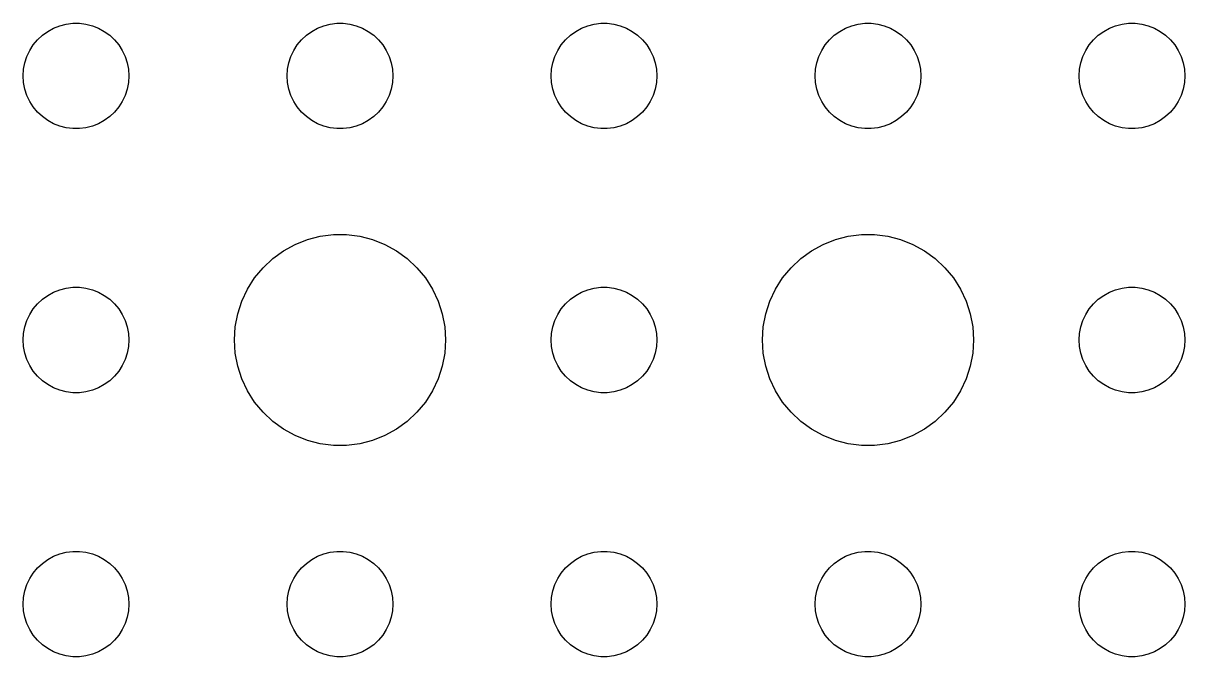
# Model space of a CAD drawing. Header units: metres. Extents: x -150 to 150, y -104 to 104.
# Drawn here: x 73.5 to 106.5, y -1.5 to 16.5 of the extents above; entities that cross this region are included whole.
import ezdxf

# ---------------------------------------------------------------- set-up
doc = ezdxf.new("R2010")
doc.units = ezdxf.units.M

msp = doc.modelspace()

# ---------------------------------------------------------------- linework, layer by layer
for p, q in [((74.0439, 16.1558), (74.1963, 16.2665)), ((74.1963, 16.2665), (74.3613, 16.3572)), ((74.3613, 16.3572), (74.5365, 16.4266)), ((74.5365, 16.4266), (74.7189, 16.4734)), ((74.7189, 16.4734), (74.9058, 16.497)), ((74.9058, 16.497), (75.0942, 16.497)), ((75.0942, 16.497), (75.2811, 16.4734)), ((75.2811, 16.4734), (75.4635, 16.4266)), ((75.4635, 16.4266), (75.6387, 16.3572)), ((75.6387, 16.3572), (75.8037, 16.2665)), ((75.8037, 16.2665), (75.9561, 16.1558)), ((81.5439, 16.1558), (81.6963, 16.2665)), ((81.6963, 16.2665), (81.8613, 16.3572)), ((81.8613, 16.3572), (82.0365, 16.4266)), ((82.0365, 16.4266), (82.2189, 16.4734)), ((82.2189, 16.4734), (82.4058, 16.497)), ((82.4058, 16.497), (82.5942, 16.497)), ((82.5942, 16.497), (82.7811, 16.4734)), ((82.7811, 16.4734), (82.9635, 16.4266)), ((82.9635, 16.4266), (83.1387, 16.3572)), ((83.1387, 16.3572), (83.3037, 16.2665)), ((83.3037, 16.2665), (83.4561, 16.1558)), ((89.0439, 16.1558), (89.1963, 16.2665)), ((89.1963, 16.2665), (89.3613, 16.3572)), ((89.3613, 16.3572), (89.5365, 16.4266)), ((89.5365, 16.4266), (89.7189, 16.4734)), ((89.7189, 16.4734), (89.9058, 16.497)), ((89.9058, 16.497), (90.0942, 16.497)), ((90.0942, 16.497), (90.2811, 16.4734)), ((90.2811, 16.4734), (90.4635, 16.4266)), ((90.4635, 16.4266), (90.6387, 16.3572)), ((90.6387, 16.3572), (90.8037, 16.2665)), ((90.8037, 16.2665), (90.9561, 16.1558)), ((96.5439, 16.1558), (96.6963, 16.2665)), ((96.6963, 16.2665), (96.8613, 16.3572)), ((96.8613, 16.3572), (97.0365, 16.4266)), ((97.0365, 16.4266), (97.2189, 16.4734)), ((97.2189, 16.4734), (97.4058, 16.497)), ((97.4058, 16.497), (97.5942, 16.497)), ((97.5942, 16.497), (97.7811, 16.4734)), ((97.7811, 16.4734), (97.9635, 16.4266)), ((97.9635, 16.4266), (98.1387, 16.3572)), ((98.1387, 16.3572), (98.3037, 16.2665)), ((98.3037, 16.2665), (98.4561, 16.1558)), ((104.044, 16.1558), (104.196, 16.2665)), ((104.196, 16.2665), (104.361, 16.3572)), ((104.361, 16.3572), (104.536, 16.4266)), ((104.536, 16.4266), (104.719, 16.4734)), ((104.719, 16.4734), (104.906, 16.497)), ((104.906, 16.497), (105.094, 16.497)), ((105.094, 16.497), (105.281, 16.4734)), ((105.281, 16.4734), (105.464, 16.4266)), ((105.464, 16.4266), (105.639, 16.3572)), ((105.639, 16.3572), (105.804, 16.2665)), ((105.804, 16.2665), (105.956, 16.1558)), ((73.6855, 15.7226), (73.7865, 15.8817)), ((73.7865, 15.8817), (73.9065, 16.0268)), ((73.9065, 16.0268), (74.0439, 16.1558)), ((75.9561, 16.1558), (76.0934, 16.0268)), ((76.0934, 16.0268), (76.2135, 15.8817)), ((76.2135, 15.8817), (76.3145, 15.7226)), ((81.1855, 15.7226), (81.2865, 15.8817)), ((81.2865, 15.8817), (81.4065, 16.0268)), ((81.4065, 16.0268), (81.5439, 16.1558)), ((83.4561, 16.1558), (83.5934, 16.0268)), ((83.5934, 16.0268), (83.7135, 15.8817)), ((83.7135, 15.8817), (83.8145, 15.7226)), ((88.6855, 15.7226), (88.7865, 15.8817)), ((88.7865, 15.8817), (88.9065, 16.0268)), ((88.9065, 16.0268), (89.0439, 16.1558)), ((90.9561, 16.1558), (91.0934, 16.0268)), ((91.0934, 16.0268), (91.2135, 15.8817)), ((91.2135, 15.8817), (91.3145, 15.7226)), ((96.1855, 15.7226), (96.2865, 15.8817)), ((96.2865, 15.8817), (96.4065, 16.0268)), ((96.4065, 16.0268), (96.5439, 16.1558)), ((98.4561, 16.1558), (98.5934, 16.0268)), ((98.5934, 16.0268), (98.7135, 15.8817)), ((98.7135, 15.8817), (98.8145, 15.7226)), ((103.686, 15.7226), (103.786, 15.8817)), ((103.786, 15.8817), (103.907, 16.0268)), ((103.907, 16.0268), (104.044, 16.1558)), ((105.956, 16.1558), (106.093, 16.0268)), ((106.093, 16.0268), (106.214, 15.8817)), ((106.214, 15.8817), (106.314, 15.7226)), ((73.5471, 15.373), (73.6053, 15.5522)), ((73.6053, 15.5522), (73.6855, 15.7226)), ((76.3145, 15.7226), (76.3947, 15.5522)), ((76.3947, 15.5522), (76.4529, 15.373)), ((81.0471, 15.373), (81.1053, 15.5522)), ((81.1053, 15.5522), (81.1855, 15.7226)), ((83.8145, 15.7226), (83.8947, 15.5522)), ((83.8947, 15.5522), (83.9529, 15.373)), ((88.5471, 15.373), (88.6053, 15.5522)), ((88.6053, 15.5522), (88.6855, 15.7226)), ((91.3145, 15.7226), (91.3947, 15.5522)), ((91.3947, 15.5522), (91.4529, 15.373)), ((96.0471, 15.373), (96.1053, 15.5522)), ((96.1053, 15.5522), (96.1855, 15.7226)), ((98.8145, 15.7226), (98.8947, 15.5522)), ((98.8947, 15.5522), (98.9529, 15.373)), ((103.547, 15.373), (103.605, 15.5522)), ((103.605, 15.5522), (103.686, 15.7226)), ((106.314, 15.7226), (106.395, 15.5522)), ((106.395, 15.5522), (106.453, 15.373)), ((73.5, 15), (73.5118, 15.188)), ((73.5118, 15.188), (73.5471, 15.373)), ((76.4529, 15.373), (76.4882, 15.188)), ((76.4882, 15.188), (76.5, 15)), ((81, 15), (81.0118, 15.188)), ((81.0118, 15.188), (81.0471, 15.373)), ((83.9529, 15.373), (83.9882, 15.188)), ((83.9882, 15.188), (84, 15)), ((88.5, 15), (88.5118, 15.188)), ((88.5118, 15.188), (88.5471, 15.373)), ((91.4529, 15.373), (91.4882, 15.188)), ((91.4882, 15.188), (91.5, 15)), ((96, 15), (96.0118, 15.188)), ((96.0118, 15.188), (96.0471, 15.373)), ((98.9529, 15.373), (98.9882, 15.188)), ((98.9882, 15.188), (99, 15)), ((103.5, 15), (103.512, 15.188)), ((103.512, 15.188), (103.547, 15.373)), ((106.453, 15.373), (106.488, 15.188)), ((106.488, 15.188), (106.5, 15)), ((73.5118, 14.812), (73.5, 15)), ((76.5, 15), (76.4882, 14.812)), ((81.0118, 14.812), (81, 15)), ((84, 15), (83.9882, 14.812)), ((88.5118, 14.812), (88.5, 15)), ((91.5, 15), (91.4882, 14.812)), ((96.0118, 14.812), (96, 15)), ((99, 15), (98.9882, 14.812)), ((103.512, 14.812), (103.5, 15)), ((106.5, 15), (106.488, 14.812)), ((73.5471, 14.627), (73.5118, 14.812)), ((73.6053, 14.4478), (73.5471, 14.627)), ((76.4529, 14.627), (76.3947, 14.4478)), ((76.4882, 14.812), (76.4529, 14.627)), ((81.0471, 14.627), (81.0118, 14.812)), ((81.1053, 14.4478), (81.0471, 14.627)), ((83.9529, 14.627), (83.8947, 14.4478)), ((83.9882, 14.812), (83.9529, 14.627)), ((88.5471, 14.627), (88.5118, 14.812)), ((88.6053, 14.4478), (88.5471, 14.627)), ((91.4529, 14.627), (91.3947, 14.4478)), ((91.4882, 14.812), (91.4529, 14.627)), ((96.0471, 14.627), (96.0118, 14.812)), ((96.1053, 14.4478), (96.0471, 14.627)), ((98.9529, 14.627), (98.8947, 14.4478)), ((98.9882, 14.812), (98.9529, 14.627)), ((103.547, 14.627), (103.512, 14.812)), ((103.605, 14.4478), (103.547, 14.627)), ((106.453, 14.627), (106.395, 14.4478)), ((106.488, 14.812), (106.453, 14.627)), ((73.6855, 14.2774), (73.6053, 14.4478)), ((73.7865, 14.1183), (73.6855, 14.2774)), ((76.3145, 14.2774), (76.2135, 14.1183)), ((76.3947, 14.4478), (76.3145, 14.2774)), ((81.1855, 14.2774), (81.1053, 14.4478)), ((81.2865, 14.1183), (81.1855, 14.2774)), ((83.8145, 14.2774), (83.7135, 14.1183)), ((83.8947, 14.4478), (83.8145, 14.2774)), ((88.6855, 14.2774), (88.6053, 14.4478)), ((88.7865, 14.1183), (88.6855, 14.2774)), ((91.3145, 14.2774), (91.2135, 14.1183)), ((91.3947, 14.4478), (91.3145, 14.2774)), ((96.1855, 14.2774), (96.1053, 14.4478)), ((96.2865, 14.1183), (96.1855, 14.2774)), ((98.8145, 14.2774), (98.7135, 14.1183)), ((98.8947, 14.4478), (98.8145, 14.2774)), ((103.686, 14.2774), (103.605, 14.4478)), ((103.786, 14.1183), (103.686, 14.2774)), ((106.314, 14.2774), (106.214, 14.1183)), ((106.395, 14.4478), (106.314, 14.2774)), ((73.9065, 13.9732), (73.7865, 14.1183)), ((74.0439, 13.8442), (73.9065, 13.9732)), ((76.0934, 13.9732), (75.9561, 13.8442)), ((76.2135, 14.1183), (76.0934, 13.9732)), ((81.4065, 13.9732), (81.2865, 14.1183)), ((81.5439, 13.8442), (81.4065, 13.9732)), ((83.5934, 13.9732), (83.4561, 13.8442)), ((83.7135, 14.1183), (83.5934, 13.9732)), ((88.9065, 13.9732), (88.7865, 14.1183)), ((89.0439, 13.8442), (88.9065, 13.9732)), ((91.0934, 13.9732), (90.9561, 13.8442)), ((91.2135, 14.1183), (91.0934, 13.9732)), ((96.4065, 13.9732), (96.2865, 14.1183)), ((96.5439, 13.8442), (96.4065, 13.9732)), ((98.5934, 13.9732), (98.4561, 13.8442)), ((98.7135, 14.1183), (98.5934, 13.9732)), ((103.907, 13.9732), (103.786, 14.1183)), ((104.044, 13.8442), (103.907, 13.9732)), ((106.093, 13.9732), (105.956, 13.8442)), ((106.214, 14.1183), (106.093, 13.9732)), ((74.1963, 13.7335), (74.0439, 13.8442)), ((74.3613, 13.6427), (74.1963, 13.7335)), ((74.5365, 13.5734), (74.3613, 13.6427)), ((74.7189, 13.5266), (74.5365, 13.5734)), ((75.4635, 13.5734), (75.2811, 13.5266)), ((75.6387, 13.6427), (75.4635, 13.5734)), ((75.8037, 13.7335), (75.6387, 13.6427)), ((75.9561, 13.8442), (75.8037, 13.7335)), ((81.6963, 13.7335), (81.5439, 13.8442)), ((81.8613, 13.6427), (81.6963, 13.7335)), ((82.0365, 13.5734), (81.8613, 13.6427)), ((82.2189, 13.5266), (82.0365, 13.5734)), ((82.9635, 13.5734), (82.7811, 13.5266)), ((83.1387, 13.6427), (82.9635, 13.5734)), ((83.3037, 13.7335), (83.1387, 13.6427)), ((83.4561, 13.8442), (83.3037, 13.7335)), ((89.1963, 13.7335), (89.0439, 13.8442)), ((89.3613, 13.6427), (89.1963, 13.7335)), ((89.5365, 13.5734), (89.3613, 13.6427)), ((89.7189, 13.5266), (89.5365, 13.5734)), ((90.4635, 13.5734), (90.2811, 13.5266)), ((90.6387, 13.6427), (90.4635, 13.5734)), ((90.8037, 13.7335), (90.6387, 13.6427)), ((90.9561, 13.8442), (90.8037, 13.7335)), ((96.6963, 13.7335), (96.5439, 13.8442)), ((96.8613, 13.6427), (96.6963, 13.7335)), ((97.0365, 13.5734), (96.8613, 13.6427)), ((97.2189, 13.5266), (97.0365, 13.5734)), ((97.9635, 13.5734), (97.7811, 13.5266)), ((98.1387, 13.6427), (97.9635, 13.5734)), ((98.3037, 13.7335), (98.1387, 13.6427)), ((98.4561, 13.8442), (98.3037, 13.7335)), ((104.196, 13.7335), (104.044, 13.8442)), ((104.361, 13.6427), (104.196, 13.7335)), ((104.536, 13.5734), (104.361, 13.6427)), ((104.719, 13.5266), (104.536, 13.5734)), ((105.464, 13.5734), (105.281, 13.5266)), ((105.639, 13.6427), (105.464, 13.5734)), ((105.804, 13.7335), (105.639, 13.6427)), ((105.956, 13.8442), (105.804, 13.7335)), ((74.9058, 13.5029), (74.7189, 13.5266)), ((75.0942, 13.5029), (74.9058, 13.5029)), ((75.2811, 13.5266), (75.0942, 13.5029)), ((82.4058, 13.5029), (82.2189, 13.5266)), ((82.5942, 13.5029), (82.4058, 13.5029)), ((82.7811, 13.5266), (82.5942, 13.5029)), ((89.9058, 13.5029), (89.7189, 13.5266)), ((90.0942, 13.5029), (89.9058, 13.5029)), ((90.2811, 13.5266), (90.0942, 13.5029)), ((97.4058, 13.5029), (97.2189, 13.5266)), ((97.5942, 13.5029), (97.4058, 13.5029)), ((97.7811, 13.5266), (97.5942, 13.5029)), ((104.906, 13.5029), (104.719, 13.5266)), ((105.094, 13.5029), (104.906, 13.5029)), ((105.281, 13.5266), (105.094, 13.5029)), ((81.2227, 10.2145), (81.573, 10.3532)), ((81.573, 10.3532), (81.9379, 10.4469)), ((81.9379, 10.4469), (82.3116, 10.4941)), ((82.3116, 10.4941), (82.6884, 10.4941)), ((82.6884, 10.4941), (83.0621, 10.4469)), ((83.0621, 10.4469), (83.427, 10.3532)), ((83.427, 10.3532), (83.7773, 10.2145)), ((96.2227, 10.2145), (96.573, 10.3532)), ((96.573, 10.3532), (96.9379, 10.4469)), ((96.9379, 10.4469), (97.3116, 10.4941)), ((97.3116, 10.4941), (97.6884, 10.4941)), ((97.6884, 10.4941), (98.0621, 10.4469)), ((98.0621, 10.4469), (98.427, 10.3532)), ((98.427, 10.3532), (98.7773, 10.2145)), ((80.5877, 9.81154), (80.8925, 10.033)), ((80.8925, 10.033), (81.2227, 10.2145)), ((83.7773, 10.2145), (84.1075, 10.033)), ((84.1075, 10.033), (84.4123, 9.81154)), ((95.5877, 9.81154), (95.8925, 10.033)), ((95.8925, 10.033), (96.2227, 10.2145)), ((98.7773, 10.2145), (99.1075, 10.033)), ((99.1075, 10.033), (99.4123, 9.81154)), ((80.3131, 9.55363), (80.5877, 9.81154)), ((84.4123, 9.81154), (84.6869, 9.55363)), ((95.3131, 9.55363), (95.5877, 9.81154)), ((99.4123, 9.81154), (99.6869, 9.55363)), ((79.8711, 8.94525), (80.073, 9.26335)), ((80.073, 9.26335), (80.3131, 9.55363)), ((84.6869, 9.55363), (84.927, 9.26335)), ((84.927, 9.26335), (85.1289, 8.94525)), ((94.8711, 8.94525), (95.073, 9.26335)), ((95.073, 9.26335), (95.3131, 9.55363)), ((99.6869, 9.55363), (99.927, 9.26335)), ((99.927, 9.26335), (100.129, 8.94525)), ((74.3613, 8.85724), (74.5365, 8.92657)), ((74.5365, 8.92657), (74.7189, 8.97342)), ((74.7189, 8.97342), (74.9058, 8.99704)), ((74.9058, 8.99704), (75.0942, 8.99704)), ((75.0942, 8.99704), (75.2811, 8.97342)), ((75.2811, 8.97342), (75.4635, 8.92657)), ((75.4635, 8.92657), (75.6387, 8.85724)), ((79.7107, 8.60437), (79.8711, 8.94525)), ((85.1289, 8.94525), (85.2893, 8.60437)), ((89.3613, 8.85724), (89.5365, 8.92657)), ((89.5365, 8.92657), (89.7189, 8.97342)), ((89.7189, 8.97342), (89.9058, 8.99704)), ((89.9058, 8.99704), (90.0942, 8.99704)), ((90.0942, 8.99704), (90.2811, 8.97342)), ((90.2811, 8.97342), (90.4635, 8.92657)), ((90.4635, 8.92657), (90.6387, 8.85724)), ((94.7107, 8.60437), (94.8711, 8.94525)), ((100.129, 8.94525), (100.289, 8.60437)), ((104.361, 8.85724), (104.536, 8.92657)), ((104.536, 8.92657), (104.719, 8.97342)), ((104.719, 8.97342), (104.906, 8.99704)), ((104.906, 8.99704), (105.094, 8.99704)), ((105.094, 8.99704), (105.281, 8.97342)), ((105.281, 8.97342), (105.464, 8.92657)), ((105.464, 8.92657), (105.639, 8.85724)), ((73.9065, 8.52681), (74.0439, 8.65576)), ((74.0439, 8.65576), (74.1963, 8.76648)), ((74.1963, 8.76648), (74.3613, 8.85724)), ((75.6387, 8.85724), (75.8037, 8.76648)), ((75.8037, 8.76648), (75.9561, 8.65576)), ((75.9561, 8.65576), (76.0934, 8.52681)), ((79.5943, 8.24606), (79.7107, 8.60437)), ((85.2893, 8.60437), (85.4057, 8.24606)), ((88.9065, 8.52681), (89.0439, 8.65576)), ((89.0439, 8.65576), (89.1963, 8.76648)), ((89.1963, 8.76648), (89.3613, 8.85724)), ((90.6387, 8.85724), (90.8037, 8.76648)), ((90.8037, 8.76648), (90.9561, 8.65576)), ((90.9561, 8.65576), (91.0934, 8.52681)), ((94.5943, 8.24606), (94.7107, 8.60437)), ((100.289, 8.60437), (100.406, 8.24606)), ((103.907, 8.52681), (104.044, 8.65576)), ((104.044, 8.65576), (104.196, 8.76648)), ((104.196, 8.76648), (104.361, 8.85724)), ((105.639, 8.85724), (105.804, 8.76648)), ((105.804, 8.76648), (105.956, 8.65576)), ((105.956, 8.65576), (106.093, 8.52681)), ((73.6855, 8.22263), (73.7865, 8.38167)), ((73.7865, 8.38167), (73.9065, 8.52681)), ((76.0934, 8.52681), (76.2135, 8.38167)), ((76.2135, 8.38167), (76.3145, 8.22263)), ((88.6855, 8.22263), (88.7865, 8.38167)), ((88.7865, 8.38167), (88.9065, 8.52681)), ((91.0934, 8.52681), (91.2135, 8.38167)), ((91.2135, 8.38167), (91.3145, 8.22263)), ((103.686, 8.22263), (103.786, 8.38167)), ((103.786, 8.38167), (103.907, 8.52681)), ((106.093, 8.52681), (106.214, 8.38167)), ((106.214, 8.38167), (106.314, 8.22263)), ((73.5471, 7.87303), (73.6053, 8.05219)), ((73.6053, 8.05219), (73.6855, 8.22263)), ((76.3145, 8.22263), (76.3947, 8.05219)), ((76.3947, 8.05219), (76.4529, 7.87303)), ((79.5237, 7.87599), (79.5943, 8.24606)), ((85.4057, 8.24606), (85.4763, 7.87599)), ((88.5471, 7.87303), (88.6053, 8.05219)), ((88.6053, 8.05219), (88.6855, 8.22263)), ((91.3145, 8.22263), (91.3947, 8.05219)), ((91.3947, 8.05219), (91.4529, 7.87303)), ((94.5237, 7.87599), (94.5943, 8.24606)), ((100.406, 8.24606), (100.476, 7.87599)), ((103.547, 7.87303), (103.605, 8.05219)), ((103.605, 8.05219), (103.686, 8.22263)), ((106.314, 8.22263), (106.395, 8.05219)), ((106.395, 8.05219), (106.453, 7.87303)), ((73.5, 7.5), (73.5118, 7.68799)), ((73.5118, 7.68799), (73.5471, 7.87303)), ((76.4529, 7.87303), (76.4882, 7.68799)), ((76.4882, 7.68799), (76.5, 7.5)), ((79.5, 7.5), (79.5237, 7.87599)), ((85.4763, 7.87599), (85.5, 7.5)), ((88.5, 7.5), (88.5118, 7.68799)), ((88.5118, 7.68799), (88.5471, 7.87303)), ((91.4529, 7.87303), (91.4882, 7.68799)), ((91.4882, 7.68799), (91.5, 7.5)), ((94.5, 7.5), (94.5237, 7.87599)), ((100.476, 7.87599), (100.5, 7.5)), ((103.5, 7.5), (103.512, 7.68799)), ((103.512, 7.68799), (103.547, 7.87303)), ((106.453, 7.87303), (106.488, 7.68799)), ((106.488, 7.68799), (106.5, 7.5)), ((73.5118, 7.312), (73.5, 7.5)), ((73.5471, 7.12695), (73.5118, 7.312)), ((76.4882, 7.312), (76.4529, 7.12695)), ((76.5, 7.5), (76.4882, 7.312)), ((79.5237, 7.12399), (79.5, 7.5)), ((85.5, 7.5), (85.4763, 7.12399)), ((88.5118, 7.312), (88.5, 7.5)), ((88.5471, 7.12695), (88.5118, 7.312)), ((91.4882, 7.312), (91.4529, 7.12695)), ((91.5, 7.5), (91.4882, 7.312)), ((94.5237, 7.12399), (94.5, 7.5)), ((100.5, 7.5), (100.476, 7.12399)), ((103.512, 7.312), (103.5, 7.5)), ((103.547, 7.12695), (103.512, 7.312)), ((106.488, 7.312), (106.453, 7.12695)), ((106.5, 7.5), (106.488, 7.312)), ((73.6053, 6.9478), (73.5471, 7.12695)), ((73.6855, 6.77736), (73.6053, 6.9478)), ((76.3947, 6.9478), (76.3145, 6.77736)), ((76.4529, 7.12695), (76.3947, 6.9478)), ((79.5943, 6.75392), (79.5237, 7.12399)), ((85.4763, 7.12399), (85.4057, 6.75392)), ((88.6053, 6.9478), (88.5471, 7.12695)), ((88.6855, 6.77736), (88.6053, 6.9478)), ((91.3947, 6.9478), (91.3145, 6.77736)), ((91.4529, 7.12695), (91.3947, 6.9478)), ((94.5943, 6.75392), (94.5237, 7.12399)), ((100.476, 7.12399), (100.406, 6.75392)), ((103.605, 6.9478), (103.547, 7.12695)), ((103.686, 6.77736), (103.605, 6.9478)), ((106.395, 6.9478), (106.314, 6.77736)), ((106.453, 7.12695), (106.395, 6.9478)), ((73.7865, 6.61832), (73.6855, 6.77736)), ((73.9065, 6.47318), (73.7865, 6.61832)), ((76.2135, 6.61832), (76.0934, 6.47318)), ((76.3145, 6.77736), (76.2135, 6.61832)), ((79.7107, 6.39561), (79.5943, 6.75392)), ((85.4057, 6.75392), (85.2893, 6.39561)), ((88.7865, 6.61832), (88.6855, 6.77736)), ((88.9065, 6.47318), (88.7865, 6.61832)), ((91.2135, 6.61832), (91.0934, 6.47318)), ((91.3145, 6.77736), (91.2135, 6.61832)), ((94.7107, 6.39561), (94.5943, 6.75392)), ((100.406, 6.75392), (100.289, 6.39561)), ((103.786, 6.61832), (103.686, 6.77736)), ((103.907, 6.47318), (103.786, 6.61832)), ((106.214, 6.61832), (106.093, 6.47318)), ((106.314, 6.77736), (106.214, 6.61832)), ((74.0439, 6.34422), (73.9065, 6.47318)), ((74.1963, 6.23351), (74.0439, 6.34422)), ((75.9561, 6.34422), (75.8037, 6.23351)), ((76.0934, 6.47318), (75.9561, 6.34422)), ((79.8711, 6.05473), (79.7107, 6.39561)), ((85.2893, 6.39561), (85.1289, 6.05473)), ((89.0439, 6.34422), (88.9065, 6.47318)), ((89.1963, 6.23351), (89.0439, 6.34422)), ((90.9561, 6.34422), (90.8037, 6.23351)), ((91.0934, 6.47318), (90.9561, 6.34422)), ((94.8711, 6.05473), (94.7107, 6.39561)), ((100.289, 6.39561), (100.129, 6.05473)), ((104.044, 6.34422), (103.907, 6.47318)), ((104.196, 6.23351), (104.044, 6.34422)), ((105.956, 6.34422), (105.804, 6.23351)), ((106.093, 6.47318), (105.956, 6.34422)), ((74.3613, 6.14275), (74.1963, 6.23351)), ((74.5365, 6.07341), (74.3613, 6.14275)), ((74.7189, 6.02657), (74.5365, 6.07341)), ((74.9058, 6.00294), (74.7189, 6.02657)), ((75.0942, 6.00294), (74.9058, 6.00294)), ((75.2811, 6.02657), (75.0942, 6.00294)), ((75.4635, 6.07341), (75.2811, 6.02657)), ((75.6387, 6.14275), (75.4635, 6.07341)), ((75.8037, 6.23351), (75.6387, 6.14275)), ((80.073, 5.73663), (79.8711, 6.05473)), ((85.1289, 6.05473), (84.927, 5.73663)), ((89.3613, 6.14275), (89.1963, 6.23351)), ((89.5365, 6.07341), (89.3613, 6.14275)), ((89.7189, 6.02657), (89.5365, 6.07341)), ((89.9058, 6.00294), (89.7189, 6.02657)), ((90.0942, 6.00294), (89.9058, 6.00294)), ((90.2811, 6.02657), (90.0942, 6.00294)), ((90.4635, 6.07341), (90.2811, 6.02657)), ((90.6387, 6.14275), (90.4635, 6.07341)), ((90.8037, 6.23351), (90.6387, 6.14275)), ((95.073, 5.73663), (94.8711, 6.05473)), ((100.129, 6.05473), (99.927, 5.73663)), ((104.361, 6.14275), (104.196, 6.23351)), ((104.536, 6.07341), (104.361, 6.14275)), ((104.719, 6.02657), (104.536, 6.07341)), ((104.906, 6.00294), (104.719, 6.02657)), ((105.094, 6.00294), (104.906, 6.00294)), ((105.281, 6.02657), (105.094, 6.00294)), ((105.464, 6.07341), (105.281, 6.02657)), ((105.639, 6.14275), (105.464, 6.07341)), ((105.804, 6.23351), (105.639, 6.14275)), ((80.3131, 5.44635), (80.073, 5.73663)), ((84.927, 5.73663), (84.6869, 5.44635)), ((95.3131, 5.44635), (95.073, 5.73663)), ((99.927, 5.73663), (99.6869, 5.44635)), ((80.5877, 5.18845), (80.3131, 5.44635)), ((84.6869, 5.44635), (84.4123, 5.18845)), ((95.5877, 5.18845), (95.3131, 5.44635)), ((99.6869, 5.44635), (99.4123, 5.18845)), ((80.8925, 4.96701), (80.5877, 5.18845)), ((81.2227, 4.78551), (80.8925, 4.96701)), ((84.1075, 4.96701), (83.7773, 4.78551)), ((84.4123, 5.18845), (84.1075, 4.96701)), ((95.8925, 4.96701), (95.5877, 5.18845)), ((96.2227, 4.78551), (95.8925, 4.96701)), ((99.1075, 4.96701), (98.7773, 4.78551)), ((99.4123, 5.18845), (99.1075, 4.96701)), ((81.573, 4.64682), (81.2227, 4.78551)), ((81.9379, 4.55313), (81.573, 4.64682)), ((83.427, 4.64682), (83.0621, 4.55313)), ((83.7773, 4.78551), (83.427, 4.64682)), ((96.573, 4.64682), (96.2227, 4.78551)), ((96.9379, 4.55313), (96.573, 4.64682)), ((98.427, 4.64682), (98.0621, 4.55313)), ((98.7773, 4.78551), (98.427, 4.64682)), ((82.3116, 4.50591), (81.9379, 4.55313)), ((82.6884, 4.50591), (82.3116, 4.50591)), ((83.0621, 4.55313), (82.6884, 4.50591)), ((97.3116, 4.50591), (96.9379, 4.55313)), ((97.6884, 4.50591), (97.3116, 4.50591)), ((98.0621, 4.55313), (97.6884, 4.50591)), ((74.1963, 1.26648), (74.3613, 1.35724)), ((74.3613, 1.35724), (74.5365, 1.42657)), ((74.5365, 1.42657), (74.7189, 1.47342)), ((74.7189, 1.47342), (74.9058, 1.49704)), ((74.9058, 1.49704), (75.0942, 1.49704)), ((75.0942, 1.49704), (75.2811, 1.47342)), ((75.2811, 1.47342), (75.4635, 1.42657)), ((75.4635, 1.42657), (75.6387, 1.35724)), ((75.6387, 1.35724), (75.8037, 1.26648)), ((81.6963, 1.26648), (81.8613, 1.35724)), ((81.8613, 1.35724), (82.0365, 1.42657)), ((82.0365, 1.42657), (82.2189, 1.47342)), ((82.2189, 1.47342), (82.4058, 1.49704)), ((82.4058, 1.49704), (82.5942, 1.49704)), ((82.5942, 1.49704), (82.7811, 1.47342)), ((82.7811, 1.47342), (82.9635, 1.42657)), ((82.9635, 1.42657), (83.1387, 1.35724)), ((83.1387, 1.35724), (83.3037, 1.26648)), ((89.1963, 1.26648), (89.3613, 1.35724)), ((89.3613, 1.35724), (89.5365, 1.42657)), ((89.5365, 1.42657), (89.7189, 1.47342)), ((89.7189, 1.47342), (89.9058, 1.49704)), ((89.9058, 1.49704), (90.0942, 1.49704)), ((90.0942, 1.49704), (90.2811, 1.47342)), ((90.2811, 1.47342), (90.4635, 1.42657)), ((90.4635, 1.42657), (90.6387, 1.35724)), ((90.6387, 1.35724), (90.8037, 1.26648)), ((96.6963, 1.26648), (96.8613, 1.35724)), ((96.8613, 1.35724), (97.0365, 1.42657)), ((97.0365, 1.42657), (97.2189, 1.47342)), ((97.2189, 1.47342), (97.4058, 1.49704)), ((97.4058, 1.49704), (97.5942, 1.49704)), ((97.5942, 1.49704), (97.7811, 1.47342)), ((97.7811, 1.47342), (97.9635, 1.42657)), ((97.9635, 1.42657), (98.1387, 1.35724)), ((98.1387, 1.35724), (98.3037, 1.26648)), ((104.196, 1.26648), (104.361, 1.35724)), ((104.361, 1.35724), (104.536, 1.42657)), ((104.536, 1.42657), (104.719, 1.47342)), ((104.719, 1.47342), (104.906, 1.49704)), ((104.906, 1.49704), (105.094, 1.49704)), ((105.094, 1.49704), (105.281, 1.47342)), ((105.281, 1.47342), (105.464, 1.42657)), ((105.464, 1.42657), (105.639, 1.35724)), ((105.639, 1.35724), (105.804, 1.26648)), ((73.7865, 0.88167), (73.9065, 1.02681)), ((73.9065, 1.02681), (74.0439, 1.15576)), ((74.0439, 1.15576), (74.1963, 1.26648)), ((75.8037, 1.26648), (75.9561, 1.15576)), ((75.9561, 1.15576), (76.0934, 1.02681)), ((76.0934, 1.02681), (76.2135, 0.88167)), ((81.2865, 0.88167), (81.4065, 1.02681)), ((81.4065, 1.02681), (81.5439, 1.15576)), ((81.5439, 1.15576), (81.6963, 1.26648)), ((83.3037, 1.26648), (83.4561, 1.15576)), ((83.4561, 1.15576), (83.5934, 1.02681)), ((83.5934, 1.02681), (83.7135, 0.88167)), ((88.7865, 0.88167), (88.9065, 1.02681)), ((88.9065, 1.02681), (89.0439, 1.15576)), ((89.0439, 1.15576), (89.1963, 1.26648)), ((90.8037, 1.26648), (90.9561, 1.15576)), ((90.9561, 1.15576), (91.0934, 1.02681)), ((91.0934, 1.02681), (91.2135, 0.88167)), ((96.2865, 0.88167), (96.4065, 1.02681)), ((96.4065, 1.02681), (96.5439, 1.15576)), ((96.5439, 1.15576), (96.6963, 1.26648)), ((98.3037, 1.26648), (98.4561, 1.15576)), ((98.4561, 1.15576), (98.5934, 1.02681)), ((98.5934, 1.02681), (98.7135, 0.88167)), ((103.786, 0.88167), (103.907, 1.02681)), ((103.907, 1.02681), (104.044, 1.15576)), ((104.044, 1.15576), (104.196, 1.26648)), ((105.804, 1.26648), (105.956, 1.15576)), ((105.956, 1.15576), (106.093, 1.02681)), ((106.093, 1.02681), (106.214, 0.88167)), ((73.6053, 0.55219), (73.6855, 0.72263)), ((73.6855, 0.72263), (73.7865, 0.88167)), ((76.2135, 0.88167), (76.3145, 0.72263)), ((76.3145, 0.72263), (76.3947, 0.55219)), ((81.1053, 0.55219), (81.1855, 0.72263)), ((81.1855, 0.72263), (81.2865, 0.88167)), ((83.7135, 0.88167), (83.8145, 0.72263)), ((83.8145, 0.72263), (83.8947, 0.55219)), ((88.6053, 0.55219), (88.6855, 0.72263)), ((88.6855, 0.72263), (88.7865, 0.88167)), ((91.2135, 0.88167), (91.3145, 0.72263)), ((91.3145, 0.72263), (91.3947, 0.55219)), ((96.1053, 0.55219), (96.1855, 0.72263)), ((96.1855, 0.72263), (96.2865, 0.88167)), ((98.7135, 0.88167), (98.8145, 0.72263)), ((98.8145, 0.72263), (98.8947, 0.55219)), ((103.605, 0.55219), (103.686, 0.72263)), ((103.686, 0.72263), (103.786, 0.88167)), ((106.214, 0.88167), (106.314, 0.72263)), ((106.314, 0.72263), (106.395, 0.55219)), ((73.5118, 0.18799), (73.5471, 0.37303)), ((73.5471, 0.37303), (73.6053, 0.55219)), ((76.3947, 0.55219), (76.4529, 0.37303)), ((76.4529, 0.37303), (76.4882, 0.18799)), ((81.0118, 0.18799), (81.0471, 0.37303)), ((81.0471, 0.37303), (81.1053, 0.55219)), ((83.8947, 0.55219), (83.9529, 0.37303)), ((83.9529, 0.37303), (83.9882, 0.18799)), ((88.5118, 0.18799), (88.5471, 0.37303)), ((88.5471, 0.37303), (88.6053, 0.55219)), ((91.3947, 0.55219), (91.4529, 0.37303)), ((91.4529, 0.37303), (91.4882, 0.18799)), ((96.0118, 0.18799), (96.0471, 0.37303)), ((96.0471, 0.37303), (96.1053, 0.55219)), ((98.8947, 0.55219), (98.9529, 0.37303)), ((98.9529, 0.37303), (98.9882, 0.18799)), ((103.512, 0.18799), (103.547, 0.37303)), ((103.547, 0.37303), (103.605, 0.55219)), ((106.395, 0.55219), (106.453, 0.37303)), ((106.453, 0.37303), (106.488, 0.18799)), ((73.5, 0), (73.5118, 0.18799)), ((73.5118, -0.18799), (73.5, 0)), ((76.4882, 0.18799), (76.5, 0)), ((76.5, 0), (76.4882, -0.18799)), ((81, 0), (81.0118, 0.18799)), ((81.0118, -0.18799), (81, 0)), ((83.9882, 0.18799), (84, 0)), ((84, 0), (83.9882, -0.18799)), ((88.5, 0), (88.5118, 0.18799)), ((88.5118, -0.18799), (88.5, 0)), ((91.4882, 0.18799), (91.5, 0)), ((91.5, 0), (91.4882, -0.18799)), ((96, 0), (96.0118, 0.18799)), ((96.0118, -0.18799), (96, 0)), ((98.9882, 0.18799), (99, 0)), ((99, 0), (98.9882, -0.18799)), ((103.5, 0), (103.512, 0.18799)), ((103.512, -0.18799), (103.5, 0)), ((106.488, 0.18799), (106.5, 0)), ((106.5, 0), (106.488, -0.18799)), ((73.5471, -0.37303), (73.5118, -0.18799)), ((76.4882, -0.18799), (76.4529, -0.37303)), ((81.0471, -0.37303), (81.0118, -0.18799)), ((83.9882, -0.18799), (83.9529, -0.37303)), ((88.5471, -0.37303), (88.5118, -0.18799)), ((91.4882, -0.18799), (91.4529, -0.37303)), ((96.0471, -0.37303), (96.0118, -0.18799)), ((98.9882, -0.18799), (98.9529, -0.37303)), ((103.547, -0.37303), (103.512, -0.18799)), ((106.488, -0.18799), (106.453, -0.37303)), ((73.6053, -0.55219), (73.5471, -0.37303)), ((73.6855, -0.72263), (73.6053, -0.55219)), ((76.3947, -0.55219), (76.3145, -0.72263)), ((76.4529, -0.37303), (76.3947, -0.55219)), ((81.1053, -0.55219), (81.0471, -0.37303)), ((81.1855, -0.72263), (81.1053, -0.55219)), ((83.8947, -0.55219), (83.8145, -0.72263)), ((83.9529, -0.37303), (83.8947, -0.55219)), ((88.6053, -0.55219), (88.5471, -0.37303)), ((88.6855, -0.72263), (88.6053, -0.55219)), ((91.3947, -0.55219), (91.3145, -0.72263)), ((91.4529, -0.37303), (91.3947, -0.55219)), ((96.1053, -0.55219), (96.0471, -0.37303)), ((96.1855, -0.72263), (96.1053, -0.55219)), ((98.8947, -0.55219), (98.8145, -0.72263)), ((98.9529, -0.37303), (98.8947, -0.55219)), ((103.605, -0.55219), (103.547, -0.37303)), ((103.686, -0.72263), (103.605, -0.55219)), ((106.395, -0.55219), (106.314, -0.72263)), ((106.453, -0.37303), (106.395, -0.55219)), ((73.7865, -0.88167), (73.6855, -0.72263)), ((73.9065, -1.02681), (73.7865, -0.88167)), ((76.2135, -0.88167), (76.0934, -1.02681)), ((76.3145, -0.72263), (76.2135, -0.88167)), ((81.2865, -0.88167), (81.1855, -0.72263)), ((81.4065, -1.02681), (81.2865, -0.88167)), ((83.7135, -0.88167), (83.5934, -1.02681)), ((83.8145, -0.72263), (83.7135, -0.88167)), ((88.7865, -0.88167), (88.6855, -0.72263)), ((88.9065, -1.02681), (88.7865, -0.88167)), ((91.2135, -0.88167), (91.0934, -1.02681)), ((91.3145, -0.72263), (91.2135, -0.88167)), ((96.2865, -0.88167), (96.1855, -0.72263)), ((96.4065, -1.02681), (96.2865, -0.88167)), ((98.7135, -0.88167), (98.5934, -1.02681)), ((98.8145, -0.72263), (98.7135, -0.88167)), ((103.786, -0.88167), (103.686, -0.72263)), ((103.907, -1.02681), (103.786, -0.88167)), ((106.214, -0.88167), (106.093, -1.02681)), ((106.314, -0.72263), (106.214, -0.88167)), ((74.0439, -1.15576), (73.9065, -1.02681)), ((74.1963, -1.26648), (74.0439, -1.15576)), ((74.3613, -1.35724), (74.1963, -1.26648)), ((75.8037, -1.26648), (75.6387, -1.35724)), ((75.9561, -1.15576), (75.8037, -1.26648)), ((76.0934, -1.02681), (75.9561, -1.15576)), ((81.5439, -1.15576), (81.4065, -1.02681)), ((81.6963, -1.26648), (81.5439, -1.15576)), ((81.8613, -1.35724), (81.6963, -1.26648)), ((83.3037, -1.26648), (83.1387, -1.35724)), ((83.4561, -1.15576), (83.3037, -1.26648)), ((83.5934, -1.02681), (83.4561, -1.15576)), ((89.0439, -1.15576), (88.9065, -1.02681)), ((89.1963, -1.26648), (89.0439, -1.15576)), ((89.3613, -1.35724), (89.1963, -1.26648)), ((90.8037, -1.26648), (90.6387, -1.35724)), ((90.9561, -1.15576), (90.8037, -1.26648)), ((91.0934, -1.02681), (90.9561, -1.15576)), ((96.5439, -1.15576), (96.4065, -1.02681)), ((96.6963, -1.26648), (96.5439, -1.15576)), ((96.8613, -1.35724), (96.6963, -1.26648)), ((98.3037, -1.26648), (98.1387, -1.35724)), ((98.4561, -1.15576), (98.3037, -1.26648)), ((98.5934, -1.02681), (98.4561, -1.15576)), ((104.044, -1.15576), (103.907, -1.02681)), ((104.196, -1.26648), (104.044, -1.15576)), ((104.361, -1.35724), (104.196, -1.26648)), ((105.804, -1.26648), (105.639, -1.35724)), ((105.956, -1.15576), (105.804, -1.26648)), ((106.093, -1.02681), (105.956, -1.15576)), ((74.5365, -1.42657), (74.3613, -1.35724)), ((74.7189, -1.47342), (74.5365, -1.42657)), ((74.9058, -1.49704), (74.7189, -1.47342)), ((75.0942, -1.49704), (74.9058, -1.49704)), ((75.2811, -1.47342), (75.0942, -1.49704)), ((75.4635, -1.42657), (75.2811, -1.47342)), ((75.6387, -1.35724), (75.4635, -1.42657)), ((82.0365, -1.42657), (81.8613, -1.35724)), ((82.2189, -1.47342), (82.0365, -1.42657)), ((82.4058, -1.49704), (82.2189, -1.47342)), ((82.5942, -1.49704), (82.4058, -1.49704)), ((82.7811, -1.47342), (82.5942, -1.49704)), ((82.9635, -1.42657), (82.7811, -1.47342)), ((83.1387, -1.35724), (82.9635, -1.42657)), ((89.5365, -1.42657), (89.3613, -1.35724)), ((89.7189, -1.47342), (89.5365, -1.42657)), ((89.9058, -1.49704), (89.7189, -1.47342)), ((90.0942, -1.49704), (89.9058, -1.49704)), ((90.2811, -1.47342), (90.0942, -1.49704)), ((90.4635, -1.42657), (90.2811, -1.47342)), ((90.6387, -1.35724), (90.4635, -1.42657)), ((97.0365, -1.42657), (96.8613, -1.35724)), ((97.2189, -1.47342), (97.0365, -1.42657)), ((97.4058, -1.49704), (97.2189, -1.47342)), ((97.5942, -1.49704), (97.4058, -1.49704)), ((97.7811, -1.47342), (97.5942, -1.49704)), ((97.9635, -1.42657), (97.7811, -1.47342)), ((98.1387, -1.35724), (97.9635, -1.42657)), ((104.536, -1.42657), (104.361, -1.35724)), ((104.719, -1.47342), (104.536, -1.42657)), ((104.906, -1.49704), (104.719, -1.47342)), ((105.094, -1.49704), (104.906, -1.49704)), ((105.281, -1.47342), (105.094, -1.49704)), ((105.464, -1.42657), (105.281, -1.47342)), ((105.639, -1.35724), (105.464, -1.42657))]:
    msp.add_line(p, q)

doc.saveas('drawing.dxf')
